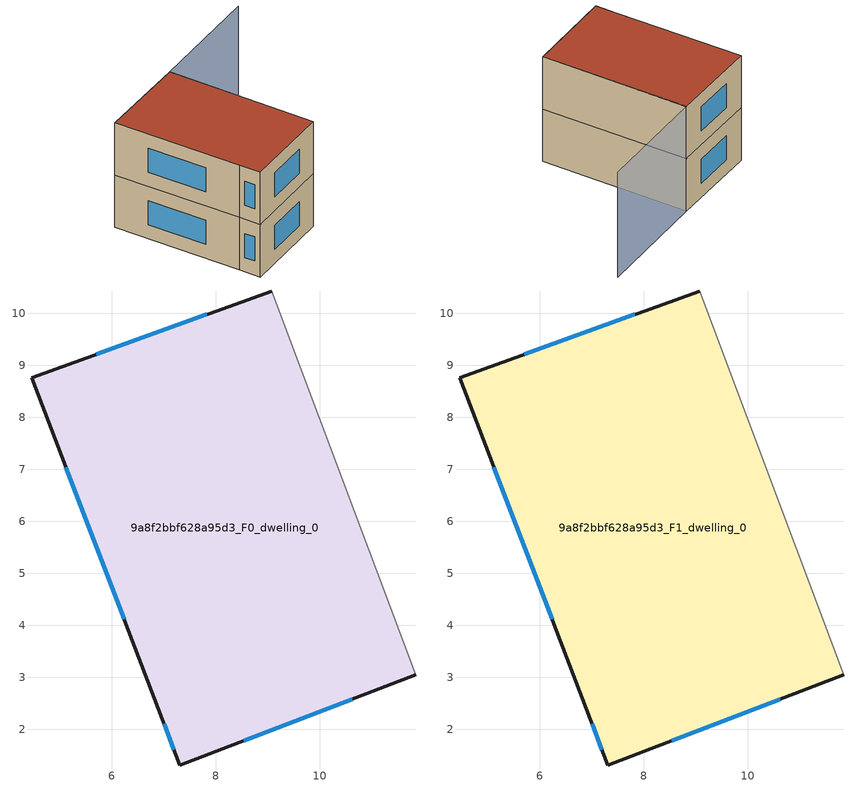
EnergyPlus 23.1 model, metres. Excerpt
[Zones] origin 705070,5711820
9a8f2bbf628a95d3_F0_dwelling_0
 floor ground (EU_floor_Construction): 9.07,10.43 11.85,3.04 7.31,1.31 6.9,2.4 4.46,8.76 z0
 wall outside (EU_wall_Construction): 9.07,10.43 4.46,8.76 6.9,2.4 7.31,1.31 11.85,3.04 z0:3
 wall adiabatic (EU_wall_Construction): 11.85,3.04 9.07,10.43 z0:3
 window (EU_Window_Construction): 7.83,9.98 5.71,9.21 / 8.54,1.78 10.62,2.58 / 7.01,2.1 7.2,1.61 / 5.12,7.04 6.24,4.12 z0.81:2.19
9a8f2bbf628a95d3_F1_dwelling_0
 floor to 9a8f2bbf628a95d3_F0_dwelling_0 (EU_floor_Construction): 9.07,10.43 11.85,3.04 7.31,1.31 6.9,2.4 4.46,8.76 z3
 wall outside (EU_wall_Construction): 9.07,10.43 4.46,8.76 6.9,2.4 7.31,1.31 11.85,3.04 z3:6
 wall adiabatic (EU_wall_Construction): 11.85,3.04 9.07,10.43 z3:6
 window (EU_Window_Construction): 7.83,9.98 5.71,9.21 / 8.54,1.78 10.62,2.58 / 7.01,2.1 7.2,1.61 / 5.12,7.04 6.24,4.12 z3.81:5.19
 roof outside (EU_roof_Construction): 11.85,3.04 9.07,10.43 4.46,8.76 6.9,2.4 7.31,1.31 z6
shading: 11.85,3.04 9.06,10.42 / 9.06,10.42 14.97,12.66 z0:6
[Building]
EU S2 Campaign: North Axis=0; Terrain=City; Solar Distribution=FullExterior
[Site:Location]
London: Latitude=51.5; Longitude=-0.5; Time Zone=0; Elevation=25
[SizingPeriod:WeatherFileDays]
AnnualSizingPeriod: Begin Month=1; Begin Day of Month=1; End Month=12; End Day of Month=31; Day of Week for Start Day=Monday; Use Weather File Daylight Saving Period=No; Use Weather File Rain and Snow Indicators=No
[MATERIAL]
EU_InternalMass_Material: Roughness=MediumRough; Thickness=0.1; Conductivity=1; Density=1800; Specific Heat=900; Thermal Absorptance=0.9; Solar Absorptance=0.7; Visible Absorptance=0.7
[MATERIAL:NOMASS] Roughness=MediumRough; Thermal Absorptance=0.9; Solar Absorptance=0.7; Visible Absorptance=0.7
Name | Thermal Resistance
EU_wall_NoMass | 0.727863
EU_roof_NoMass | 0.773354
EU_floor_NoMass | 1.79329
[WINDOWMATERIAL:SIMPLEGLAZINGSYSTEM]
EU_Window_SimpleGlazing: UFactor=2.58614; Solar Heat Gain Coefficient=0.76; Visible Transmittance=0.76
[CONSTRUCTION]
EU_wall_Construction: EU_wall_NoMass
EU_roof_Construction: EU_roof_NoMass
EU_floor_Construction: EU_floor_NoMass
EU_Window_Construction: EU_Window_SimpleGlazing
EU_InternalMass_Construction: EU_InternalMass_Material
[ZONE] Type=1; Multiplier=1; Ceiling Height=autocalculate; Floor Area=autocalculate; Part of Total Floor Area=Yes
Name | Volume
9a8f2bbf628a95d3_F0_dwelling_0 | 116.159
9a8f2bbf628a95d3_F1_dwelling_0 | 116.16
[INTERNALMASS] Construction=EU_InternalMass_Construction; Surface Area=38.7199
Name | Zone or ZoneList
9a8f2bbf628a95d3_F0_dwelling_0_EU_InternalMass | 9a8f2bbf628a95d3_F0_dwelling_0
9a8f2bbf628a95d3_F1_dwelling_0_EU_InternalMass | 9a8f2bbf628a95d3_F1_dwelling_0
[OTHEREQUIPMENT] Fuel Type=Electricity; Design Level Calculation Method=Watts/Area; Power per Zone Floor Area=1; Fraction Latent=0; Fraction Radiant=0; Fraction Lost=0; Carbon Dioxide Generation Rate=0; EndUse Subcategory=EU_Step8_InternalGains
Name | Zone or ZoneList or Space or SpaceList | Schedule
EU_Step8_InternalGain_9a8f2bbf628a95d3_F0_dwelling_0_f000 | 9a8f2bbf628a95d3_F0_dwelling_0 | EU_Step8_GainSchedule_9a8f2bbf628a95d3_F0_dwelling_0_f000
EU_Step8_InternalGain_9a8f2bbf628a95d3_F1_dwelling_0_f000 | 9a8f2bbf628a95d3_F1_dwelling_0 | EU_Step8_GainSchedule_9a8f2bbf628a95d3_F1_dwelling_0_f000
[ZONEVENTILATION:DESIGNFLOWRATE] Schedule=EU_AlwaysOn; Design Flow Rate Calculation Method=AirChanges/Hour; Air Changes per Hour=0.484901; Ventilation Type=Natural; Fan Pressure Rise=0; Fan Total Efficiency=1; Constant Term Coefficient=1; Temperature Term Coefficient=0; Velocity Term Coefficient=0; Velocity Squared Term Coefficient=0; Minimum Indoor Temperature=-100; Maximum Indoor Temperature=100; Delta Temperature=-100; Minimum Outdoor Temperature=-100; Maximum Outdoor Temperature=100; Maximum Wind Speed=40
Name | Zone or ZoneList or Space or SpaceList
EU_ConstantAir_9a8f2bbf628a95d3_F0_dwelling_0 | 9a8f2bbf628a95d3_F0_dwelling_0
EU_ConstantAir_9a8f2bbf628a95d3_F1_dwelling_0 | 9a8f2bbf628a95d3_F1_dwelling_0
[HVACTEMPLATE:THERMOSTAT] Constant Heating Setpoint=20; Constant Cooling Setpoint=50
EU_HeatOnly_9a8f2bbf628a95d3_F0_dwelling_0; EU_HeatOnly_9a8f2bbf628a95d3_F1_dwelling_0
[HVACTEMPLATE:ZONE:IDEALLOADSAIRSYSTEM] System Availability Schedule=EU_AlwaysOn; Maximum Heating Supply Air Temperature=50; Minimum Cooling Supply Air Temperature=13; Maximum Heating Supply Air Humidity Ratio=0.0156; Minimum Cooling Supply Air Humidity Ratio=0.0077; Heating Limit=NoLimit; Cooling Limit=NoLimit; Heating Availability Schedule=EU_AlwaysOn; Cooling Availability Schedule=EU_CoolingOff; Dehumidification Control Type=ConstantSensibleHeatRatio; Cooling Sensible Heat Ratio=0.7; Dehumidification Setpoint=60; Humidification Control Type=None; Humidification Setpoint=30; Outdoor Air Method=None; Outdoor Air Flow Rate per Person=0.00944; Outdoor Air Flow Rate per Zone Floor Area=0; Outdoor Air Flow Rate per Zone=0; Demand Controlled Ventilation Type=None; Outdoor Air Economizer Type=NoEconomizer; Heat Recovery Type=None; Sensible Heat Recovery Effectiveness=0.7; Latent Heat Recovery Effectiveness=0.65
Name | Template Thermostat
9a8f2bbf628a95d3_F0_dwelling_0 | EU_HeatOnly_9a8f2bbf628a95d3_F0_dwelling_0
9a8f2bbf628a95d3_F1_dwelling_0 | EU_HeatOnly_9a8f2bbf628a95d3_F1_dwelling_0
[SIZING:ZONE] Zone Cooling Design Supply Air Temperature Input Method=SupplyAirTemperature; Zone Cooling Design Supply Air Temperature=13; Zone Heating Design Supply Air Temperature Input Method=SupplyAirTemperature; Zone Heating Design Supply Air Temperature=50; Zone Cooling Design Supply Air Humidity Ratio=0.008; Zone Heating Design Supply Air Humidity Ratio=0.008; Cooling Design Air Flow Method=DesignDay; Cooling Design Air Flow Rate=0; Cooling Minimum Air Flow per Zone Floor Area=0.000762; Cooling Minimum Air Flow=0; Cooling Minimum Air Flow Fraction=0.2; Heating Design Air Flow Method=DesignDay; Heating Design Air Flow Rate=0; Heating Maximum Air Flow per Zone Floor Area=0.002032; Heating Maximum Air Flow=0.141576; Heating Maximum Air Flow Fraction=0.3; Account for Dedicated Outdoor Air System=No; Dedicated Outdoor Air System Control Strategy=NeutralSupplyAir; Dedicated Outdoor Air Low Setpoint Temperature for Design=autosize; Dedicated Outdoor Air High Setpoint Temperature for Design=autosize; Zone Load Sizing Method=Sensible Load Only No Latent Load; Zone Latent Cooling Design Supply Air Humidity Ratio Input Method=HumidityRatioDifference; Zone Cooling Design Supply Air Humidity Ratio Difference=0.005; Zone Latent Heating Design Supply Air Humidity Ratio Input Method=HumidityRatioDifference; Zone Humidification Design Supply Air Humidity Ratio Difference=0.005
9a8f2bbf628a95d3_F0_dwelling_0; 9a8f2bbf628a95d3_F1_dwelling_0
[SCHEDULE:CONSTANT]
Name | Hourly Value
EU_AlwaysOn | 1
EU_CoolingOff | 0
[SCHEDULE:FILE] Column Number=1; Rows to Skip at Top=0; Number of Hours of Data=8760; Column Separator=Comma; Interpolate to Timestep=No; Minutes per Item=60; Adjust Schedule for Daylight Savings=Yes
Name | File
EU_Step8_GainSchedule_9a8f2bbf628a95d3_F0_dwelling_0_f000 | ../../schedules/9a8f2bbf628a95d3/9a8f2bbf628a95d3_F0_dwelling_0_f000_gain.csv
EU_Step8_GainSchedule_9a8f2bbf628a95d3_F1_dwelling_0_f000 | ../../schedules/9a8f2bbf628a95d3/9a8f2bbf628a95d3_F1_dwelling_0_f000_gain.csv
